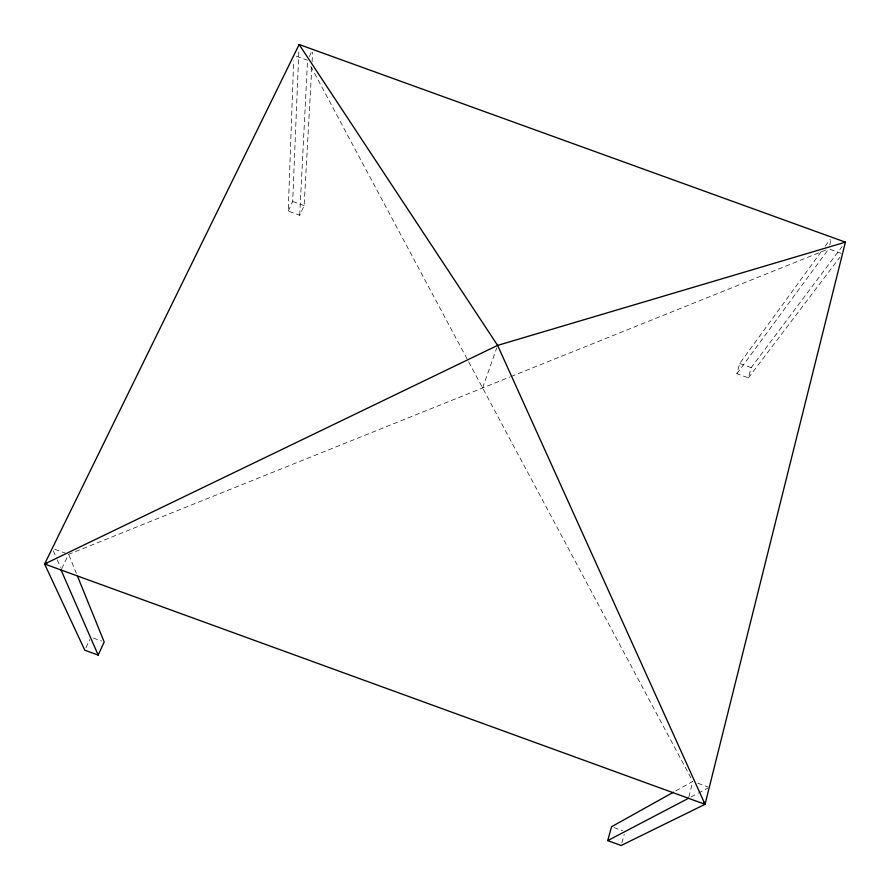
<?xml version="1.0" encoding="UTF-8"?>
<svg xmlns="http://www.w3.org/2000/svg" width="890" height="890" viewBox="0 0 890 890"><rect width="100%" height="100%" fill="white"/><g stroke="black" fill="none" stroke-linecap="round" stroke-linejoin="round"><path stroke-width="0.67" stroke-dasharray="4.45 3.34" d="M311.778 67.406L304.124 205.623L299.707 215.269L288.215 211.097L293.655 60.798M288.215 211.097L292.676 201.485L298.906 50.051M299.707 215.269L307.473 61.621M312.079 61.877L312.613 52.199M688.838 796.995L692.809 781.409L675.833 790.876M829.747 244.972L831.071 239.788M621.854 842.964L624.257 834.108M821.147 251.737L739.723 363.465L736.887 373.7L748.412 377.872L751.205 367.626L842.073 246.597M482.625 387.962L496.709 347.968M85.907 647.831L89.757 639.51M61.655 568.788L68.641 554.337L509.647 377.104M309.286 56.637L312.19 50.63M825.219 246.141L830.103 239.443M736.887 373.7L828.757 248.844M748.412 377.872L839.982 257.143M690.94 797.006L697.048 793.802M698.272 793.157L708.051 788.039M510.927 376.581L827.466 249.367M296.337 56.181L307.54 60.242M830.003 249.3L841.25 253.372M292.676 201.485L304.124 205.623M739.723 363.465L751.205 367.626M54.768 549.286L68.641 554.337L76.362 573.394M697.871 783.256L708.006 786.938M93.283 638.019L101.76 641.111M614.011 827.589L622.522 830.693M310.81 66.35L692.153 780.185M53.356 550.91L56.66 558.519M57.216 559.788L60.52 567.397"/><path stroke-width="1.33" d="M673.407 792.222L611.575 826.71L607.725 840.605L621.164 845.5L705.047 804.315L845.411 242.158L299.14 44.5L44.589 564.004L84.806 650.212L98.189 655.085L104.186 641.99L77.397 575.93M607.725 840.605L688.504 798.297M299.14 44.5L497.61 345.387L705.047 804.315L44.589 564.004L497.61 345.387L845.411 242.158M44.589 564.004L47.126 562.981M703.756 801.901L705.047 804.315M61.065 570L98.189 655.085"/></g></svg>
